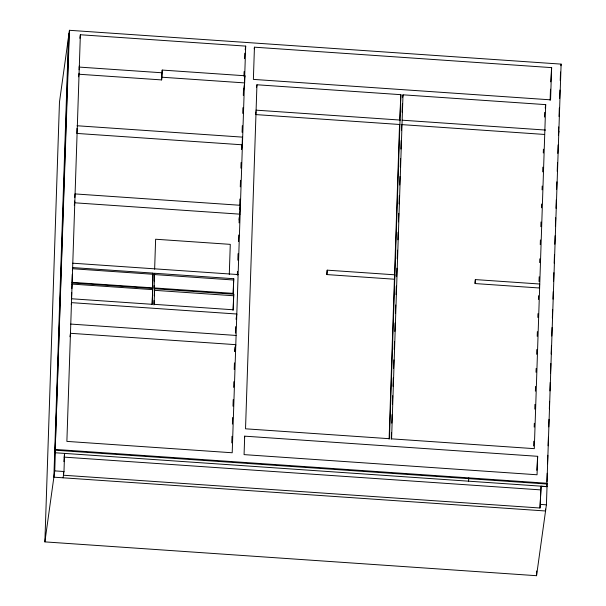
<?xml version="1.0" encoding="UTF-8"?>
<svg xmlns="http://www.w3.org/2000/svg" width="606" height="606" viewBox="0 0 606 606"><rect width="100%" height="100%" fill="white"/><g stroke="black" fill="none" stroke-linecap="round" stroke-linejoin="round"><path stroke-width="0.91" d="M44.882 541.885L54.745 470.885L55.434 450.228L547.112 484.042L546.407 504.821L536.552 575.7L44.882 541.885L59.471 102.073L69.448 30.3L561.118 64.115L546.885 485.671M68.463 37.36L53.873 477.172L545.552 510.987L545.612 509.101M69.001 33.512L55.093 452.667L69.448 30.3M63.592 471.612L63.471 475.233L539.991 508.002L541.09 486.292L547.006 486.694M63.918 461.643L64.327 455.257M63.115 477.808L63.986 471.521L64.584 453.394M77.007 128.305L76.833 133.426L242.165 144.796L242.415 137.123L77.091 125.753M71.478 298.993L71.697 292.471M71.819 288.744L72.137 282.926L152.727 288.471L152.204 304.31L71.606 298.766M72.023 282.555L72.296 274.26M72.425 270.571L72.644 267.572L153.015 273.101L152.53 287.85L72.152 282.328M74.318 205.328L74.727 201.025M74.849 197.473L74.962 193.92L240.294 205.29L239.173 220.076M79.098 69.766L79.325 66.054M244.536 80.999L245.695 46.117L80.363 34.747L66.88 441.395L232.204 452.765L244.415 84.575M152.401 288.085L153.015 273.101M152.076 304.538L152.727 288.471M153.985 288.305L154.076 285.555M154.235 280.972L154.621 273.276L233.742 278.715L233.257 293.38L154.136 287.933L154.621 273.276M154.636 269.253L155.628 239.234L230.28 244.362L229.288 274.382M153.924 304.962L154.076 300.379M154.227 295.804L154.628 288.774L233.742 294.213L233.227 309.772L154.113 304.333L154.628 288.774M78.947 74.235L161.613 79.916L162.226 70.069L244.885 75.758L244.65 82.908L243.438 91.635M161.613 79.916L162.226 70.069M233.105 293.743L233.742 278.715M233.045 310.401L233.742 294.213M231.78 442.888L232 436.297M232.409 424.064L232.628 417.481M232.999 406.187L233.219 399.596M233.628 387.363L233.81 381.719M234.219 369.486L234.439 362.896M234.961 346.988L234.81 351.609L235.772 344.67L70.447 333.3L69.97 336.769M235.423 333.118L235.643 326.634M237.347 275.109L237.476 271.374M237.847 260.186L238.06 253.656M238.461 241.529L238.681 234.999M239.082 222.872L239.264 217.41M239.688 204.646L239.87 199.026M240.279 186.86L240.491 180.308M240.9 168.135L241.082 162.522M241.658 145.152L241.521 149.417L242.165 144.796M242.089 132.29L242.309 125.669M242.718 113.383L242.9 107.709M243.309 95.422L243.521 88.953M243.945 76.197L244.104 71.591M244.529 58.706L244.71 53.176M254.444 47.185L253.376 79.394L550.559 99.831L551.634 67.622L254.444 47.185L254.217 48.828M244.688 436.161L244.074 454.621L537.052 474.771L537.666 456.31L244.688 436.161L244.468 437.706M256.944 84.772L245.528 428.806L389.461 438.706L400.877 94.672L256.944 84.772L256.58 87.34M389.113 439.077L394.408 279.351M394.468 277.457L399.551 124.351M399.672 120.564L400.877 94.672M391.234 439.221L391.453 432.608M391.764 423.155L392.052 414.648M392.393 404.255L392.673 395.748M392.991 386.295L393.271 377.788M393.582 368.342L393.87 359.835M394.211 349.435L394.461 341.875M394.809 331.474L395.089 322.975M395.4 313.522L395.688 305.015M396.029 294.614L396.309 286.108M396.627 276.662L396.907 268.155M397.218 258.701L397.506 250.195M397.847 239.802L398.097 232.242M398.445 221.841L398.725 213.335M399.043 203.881L399.324 195.382M399.665 184.981L399.952 176.475M400.263 167.021L400.543 158.522M400.861 149.068L401.142 140.562M401.483 130.161L401.672 124.495M402.081 112.208L402.361 103.702M402.998 94.816L391.582 438.85L534.295 448.66L545.711 104.633L402.998 94.816L402.664 97.225M468.574 481.179L468.764 477.876M533.568 445.971L533.727 441.244M534.197 427.071L534.325 423.291M534.795 409.111L534.947 404.384M535.386 391.15L535.545 386.423M536.015 372.251L536.143 368.471M536.613 354.29L536.764 349.564M537.204 336.338L537.363 331.611M537.833 317.43L537.961 313.65M538.431 299.478L538.552 295.698M539.022 281.517L539.181 276.79M539.651 262.618L539.779 258.83M540.249 244.657L540.408 239.931M540.847 226.697L540.999 221.97M541.469 207.797L541.597 204.017M542.067 189.837L542.188 186.057M542.665 171.884L542.817 167.158M543.287 152.977L543.415 149.197M544.483 117.064L544.635 112.337M536.795 470.317L537.666 456.31M550.112 100.263L550.483 89.218M550.725 81.855L551.634 67.622M536.552 575.7L536.711 570.973M539.991 508.002L541.09 486.292M546.93 481.747L547.21 473.233M547.521 463.772L547.809 455.257M548.119 445.796L548.4 437.282M548.748 426.874L548.998 419.299M549.347 408.891L549.597 401.323M549.937 390.915L550.225 382.401M550.536 372.94L550.846 363.479M551.165 354.018L551.445 345.503M551.763 336.042L552.043 327.52M552.354 318.059L552.642 309.545M552.983 299.137L553.233 291.569M553.581 281.161L553.861 272.647M554.179 263.186L554.46 254.664M554.808 244.256L555.088 235.742M555.399 226.28L555.687 217.766M555.997 208.305L556.278 199.791M556.626 189.383L556.876 181.808M557.225 171.4L557.505 162.885M557.815 153.424L558.103 144.91M558.414 135.449L558.694 126.934M559.043 116.526L559.323 108.012M559.641 98.551L559.921 90.029M560.232 80.568L560.52 72.053M394.491 277.79L394.612 276.094M255.967 111.693L255.664 114.579L399.99 124.503M539.469 285.161L539.378 287.986L539.628 284.009L475.362 279.586L475.074 282.729L475.112 283.563L539.378 287.986M394.665 275.609L394.794 274.813L327.195 270.162L326.876 273.654L326.914 274.579L394.506 279.23L394.794 274.813M79.878 38.276L80.363 34.747M78.591 76.818L79.091 73.205M71.235 304.409L71.478 302.644L236.802 314.014L236.067 319.317M245.203 49.647L245.695 46.117M244.657 77.424L244.885 75.758M239.703 209.509L240.294 205.29M545.233 108.057L545.711 104.633M560.898 65.721L561.118 64.115M326.914 274.579L327.225 270.185M475.112 283.563L475.362 279.586M79.181 67.084L161.847 72.765M161.984 77.22L244.65 82.908M255.959 110.148L400.286 120.071M402.172 120.2L545.559 130.063M401.876 124.631L544.317 134.434M74.667 202.798L239.999 214.168M72.788 263.201L238.113 274.571M72.485 268.731L152.856 274.26M154.447 274.563L233.56 280.002M71.97 284.078L152.568 289.623M154.409 290.312L233.53 295.751M70.758 324.074L236.082 335.444M55.54 449.455L547.218 483.27M55.351 452.765L547.021 486.573M64.069 457.113L540.59 489.883M54.745 470.885L63.986 471.521M540.484 504.412L546.407 504.821M558.444 134.38L558.467 135.403L558.762 130.972L558.444 134.38"/></g></svg>
